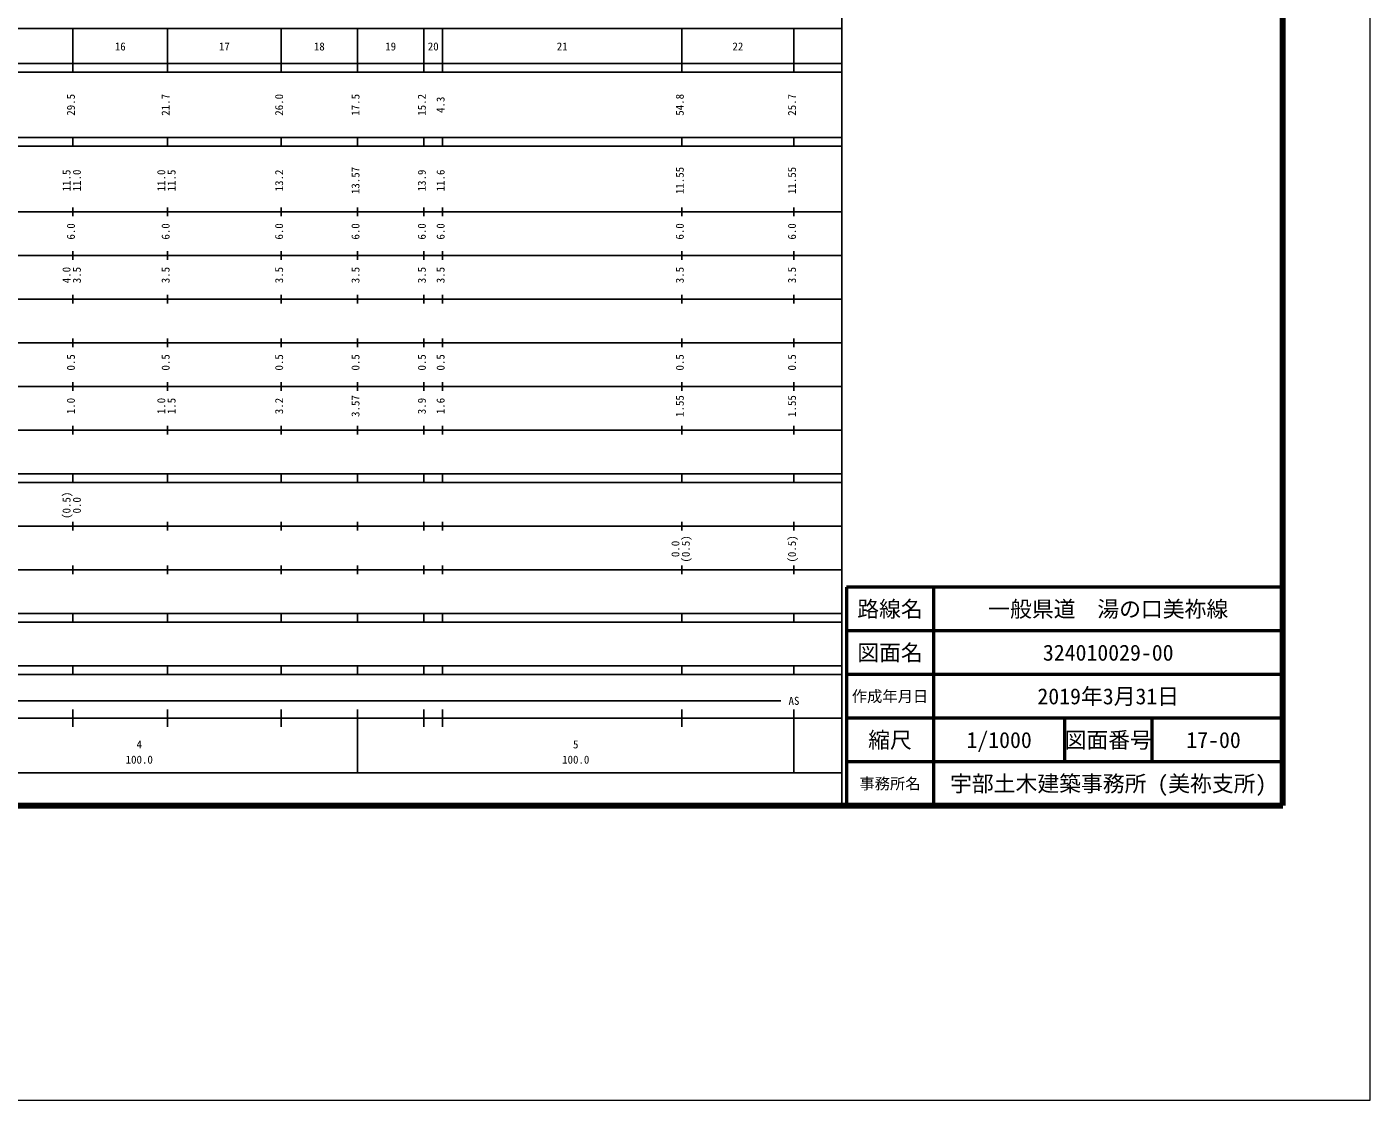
# Model space of a CAD drawing. Units: millimetres on the paper, enlarged 1000 times. Extents: x 0 to 700000, y -47500 to 447500.
# Drawn here: x 392253 to 700000, y -47500 to 198357 of the extents above; entities that cross this region are included whole.
import ezdxf
from ezdxf.enums import TextEntityAlignment as Align

# ---------------------------------------------------------------- set-up
doc = ezdxf.new("R2010")
doc.units = ezdxf.units.MM
doc.header["$LTSCALE"] = 1000
for name, color, linetype, lineweight in [('M-TTL-LINE', 7, 'Continuous', 50), ('S-TTL', 7, 'Continuous', 25), ('作業レイヤ1', 7, 'Continuous', 13)]:
    doc.layers.add(name, color=color, linetype=linetype, lineweight=lineweight)
doc.layers.add('M-TTL-TXT', color=7, linetype='Continuous')
doc.styles.add('ＭＳ ゴシック', font='')
doc.styles.get('ＭＳ ゴシック').set_extended_font_data('MS Gothic')

msp = doc.modelspace()

# ---------------------------------------------------------------- linework, layer by layer
at = {"layer": 'M-TTL-LINE'}
for p, q in [((600000, 70000), (600000, 20000)), ((630000, 40000), (630000, 30000)), ((650000, 40000), (650000, 30000))]:
    msp.add_line(p, q, dxfattribs=at)
at = {"layer": 'S-TTL', "color": 2, "lineweight": 140}
for p, q in [((680000, 20000), (680000, 380000)), ((40000, 20000), (680000, 20000))]:
    msp.add_line(p, q, dxfattribs=at)
at = {"layer": 'S-TTL'}
for p, q in [((579000, 20000), (579000, 370000)), ((68000, 198000), (579000, 198000)), ((402800, 188000), (402800, 198000)), ((424500, 188000), (424500, 198000)), ((450500, 188000), (450500, 198000)), ((468000, 188000), (468000, 198000)), ((483200, 188000), (483200, 198000)), ((487500, 188000), (487500, 198000)), ((542300, 188000), (542300, 198000)), ((568000, 188000), (568000, 198000)), ((40000, 190000), (579000, 190000)), ((40000, 188000), (579000, 188000)), ((40000, 173000), (579000, 173000)), ((402800, 171000), (402800, 173000)), ((424500, 171000), (424500, 173000)), ((450500, 171000), (450500, 173000)), ((468000, 171000), (468000, 173000)), ((483200, 171000), (483200, 173000)), ((487500, 171000), (487500, 173000)), ((542300, 171000), (542300, 173000)), ((568000, 171000), (568000, 173000)), ((40000, 171000), (579000, 171000)), ((402800, 155000), (402800, 157000)), ((424500, 155000), (424500, 157000)), ((450500, 155000), (450500, 157000)), ((468000, 155000), (468000, 157000)), ((483200, 155000), (483200, 157000)), ((487500, 155000), (487500, 157000)), ((542300, 155000), (542300, 157000)), ((568000, 155000), (568000, 157000)), ((40000, 156000), (579000, 156000)), ((46000, 146000), (579000, 146000)), ((402800, 145000), (402800, 147000)), ((424500, 145000), (424500, 147000)), ((450500, 145000), (450500, 147000)), ((468000, 145000), (468000, 147000)), ((483200, 145000), (483200, 147000)), ((487500, 145000), (487500, 147000)), ((542300, 145000), (542300, 147000)), ((568000, 145000), (568000, 147000)), ((52000, 136000), (579000, 136000)), ((402800, 135000), (402800, 137000)), ((424500, 135000), (424500, 137000)), ((450500, 135000), (450500, 137000)), ((468000, 135000), (468000, 137000)), ((483200, 135000), (483200, 137000)), ((487500, 135000), (487500, 137000)), ((542300, 135000), (542300, 137000)), ((568000, 135000), (568000, 137000)), ((402800, 125000), (402800, 127000)), ((424500, 125000), (424500, 127000)), ((450500, 125000), (450500, 127000)), ((468000, 125000), (468000, 127000)), ((483200, 125000), (483200, 127000)), ((487500, 125000), (487500, 127000)), ((542300, 125000), (542300, 127000)), ((568000, 125000), (568000, 127000)), ((46000, 126000), (579000, 126000)), ((402800, 115000), (402800, 117000)), ((424500, 115000), (424500, 117000)), ((450500, 115000), (450500, 117000)), ((468000, 115000), (468000, 117000)), ((483200, 115000), (483200, 117000)), ((487500, 115000), (487500, 117000)), ((542300, 115000), (542300, 117000)), ((568000, 115000), (568000, 117000)), ((52000, 116000), (579000, 116000)), ((46000, 106000), (579000, 106000)), ((402800, 105000), (402800, 107000)), ((424500, 105000), (424500, 107000)), ((450500, 105000), (450500, 107000)), ((468000, 105000), (468000, 107000)), ((483200, 105000), (483200, 107000)), ((487500, 105000), (487500, 107000)), ((542300, 105000), (542300, 107000)), ((568000, 105000), (568000, 107000)), ((40000, 96000), (579000, 96000)), ((402800, 94000), (402800, 96000)), ((424500, 94000), (424500, 96000)), ((450500, 94000), (450500, 96000)), ((468000, 94000), (468000, 96000)), ((483200, 94000), (483200, 96000)), ((487500, 94000), (487500, 96000)), ((542300, 94000), (542300, 96000)), ((568000, 94000), (568000, 96000)), ((40000, 94000), (579000, 94000)), ((49000, 84000), (579000, 84000)), ((402800, 83000), (402800, 85000)), ((424500, 83000), (424500, 85000)), ((450500, 83000), (450500, 85000)), ((468000, 83000), (468000, 85000)), ((483200, 83000), (483200, 85000)), ((487500, 83000), (487500, 85000)), ((542300, 83000), (542300, 85000)), ((568000, 83000), (568000, 85000)), ((40000, 74000), (579000, 74000)), ((402800, 73000), (402800, 75000)), ((424500, 73000), (424500, 75000)), ((450500, 73000), (450500, 75000)), ((468000, 73000), (468000, 75000)), ((483200, 73000), (483200, 75000)), ((487500, 73000), (487500, 75000)), ((542300, 73000), (542300, 75000)), ((568000, 73000), (568000, 75000)), ((40000, 64000), (579000, 64000)), ((40000, 62000), (579000, 62000)), ((402800, 62000), (402800, 64000)), ((424500, 62000), (424500, 64000)), ((450500, 62000), (450500, 64000)), ((468000, 62000), (468000, 64000)), ((483200, 62000), (483200, 64000)), ((487500, 62000), (487500, 64000)), ((542300, 62000), (542300, 64000)), ((568000, 62000), (568000, 64000)), ((40000, 52000), (579000, 52000)), ((40000, 50000), (579000, 50000)), ((402800, 50000), (402800, 52000)), ((424500, 50000), (424500, 52000)), ((450500, 50000), (450500, 52000)), ((468000, 50000), (468000, 52000)), ((483200, 50000), (483200, 52000)), ((487500, 50000), (487500, 52000)), ((542300, 50000), (542300, 52000)), ((568000, 50000), (568000, 52000)), ((71000, 44000), (565000, 44000)), ((402800, 38000), (402800, 42000)), ((424500, 38000), (424500, 42000)), ((450500, 38000), (450500, 42000)), ((468000, 27500), (468000, 42000)), ((483200, 38000), (483200, 42000)), ((487500, 38000), (487500, 42000)), ((542300, 38000), (542300, 42000)), ((568000, 27500), (568000, 42000)), ((40000, 40000), (579000, 40000)), ((68000, 27500), (579000, 27500))]:
    msp.add_line(p, q, dxfattribs=at)
at = {"layer": 'S-TTL', "color": 2, "lineweight": 50}
for p, q in [((680000, 70000), (580000, 70000)), ((580000, 70000), (580000, 20000))]:
    msp.add_line(p, q, dxfattribs=at)
at = {"layer": 'S-TTL', "lineweight": 50}
for p, q in [((680000, 60000), (580000, 60000)), ((680000, 50000), (580000, 50000)), ((680000, 40000), (580000, 40000)), ((680000, 30000), (580000, 30000))]:
    msp.add_line(p, q, dxfattribs=at)
at = {"layer": '作業レイヤ1'}
msp.add_lwpolyline([(0, -47500), (700000, -47500), (700000, 447500), (0, 447500)], close=True, dxfattribs=at)

# ---------------------------------------------------------------- texts
at = {"layer": 'M-TTL-TXT', "style": 'ＭＳ ゴシック'}
for s, height, p in [('路線名', 3666, (590000, 65000)), ('路線名', 3666, (590000, 65000)), ('一般県道\u3000湯の口美祢線', 3666, (640000, 65000)), ('図面名', 3666, (590000, 55000)), ('図面名', 3666, (590000, 55000)), ('324010029-00', 3666, (640000, 55000)), ('作成年月日', 2566, (590000, 45000)), ('作成年月日', 2566, (590000, 45000)), ('2019年3月31日', 3666, (640000, 45000)), ('縮尺', 3666, (590000, 35000)), ('縮尺', 3666, (590000, 35000)), ('1/1000', 3666, (615000, 35000)), ('図面番号', 3666, (640000, 35000)), ('図面番号', 3666, (640000, 35000)), ('17-00', 3666, (664125, 35000)), ('事務所名', 2566, (590000, 25000)), ('事務所名', 2566, (590000, 25000)), ('宇部土木建築事務所 (美祢支所)', 3666, (640000, 25000))]:
    msp.add_text(s, height=height, dxfattribs=at).set_placement(p, align=Align.MIDDLE_CENTER)
at = {"layer": 'S-TTL', "style": 'ＭＳ ゴシック'}
for s, p in [('16', (413650, 192405)), ('17', (437500, 192405)), ('18', (459250, 192405)), ('19', (475600, 192405)), ('20', (485350, 192405)), ('21', (514900, 192405)), ('22', (555150, 192405)), ('AS', (568000, 42500)), ('4', (418000, 32523)), ('5', (518000, 32523)), ('100.0', (418000, 29033)), ('100.0', (518000, 29033))]:
    msp.add_text(s, height=1833, dxfattribs=at).set_placement(p, align=Align.BOTTOM_CENTER)
for s, p in [('29.5', (403800, 180500)), ('21.7', (425500, 180500)), ('26.0', (451500, 180500)), ('17.5', (469000, 180500)), ('15.2', (484200, 180500)), ('4.3', (488500, 180500)), ('54.8', (543300, 180500)), ('25.7', (569000, 180500)), ('11.5', (402800, 163174)), ('11.0', (405170, 163174)), ('11.0', (424500, 163174)), ('11.5', (426870, 163174)), ('13.2', (451500, 163174)), ('13.57', (469000, 163174)), ('13.9', (484200, 163174)), ('11.6', (488500, 163174)), ('11.55', (543300, 163174)), ('11.55', (569000, 163174)), ('6.0', (403800, 151500)), ('6.0', (425500, 151500)), ('6.0', (451500, 151500)), ('6.0', (469000, 151500)), ('6.0', (484200, 151500)), ('6.0', (488500, 151500)), ('6.0', (543300, 151500)), ('6.0', (569000, 151500)), ('4.0', (402800, 141500)), ('3.5', (405170, 141500)), ('3.5', (425500, 141500)), ('3.5', (451500, 141500)), ('3.5', (469000, 141500)), ('3.5', (484200, 141500)), ('3.5', (488500, 141500)), ('3.5', (543300, 141500)), ('3.5', (569000, 141500)), ('0.5', (403800, 121500)), ('0.5', (425500, 121500)), ('0.5', (451500, 121500)), ('0.5', (469000, 121500)), ('0.5', (484200, 121500)), ('0.5', (488500, 121500)), ('0.5', (543300, 121500)), ('0.5', (569000, 121500)), ('1.0', (403800, 111500)), ('1.0', (424500, 111500)), ('1.5', (426870, 111500)), ('3.2', (451500, 111500)), ('3.57', (469000, 111500)), ('3.9', (484200, 111500)), ('1.6', (488500, 111500)), ('1.55', (543300, 111500)), ('1.55', (569000, 111500)), ('(0.5)', (402800, 88764)), ('0.0', (405170, 88764)), ('0.0', (542300, 78764)), ('(0.5)', (544670, 78764)), ('(0.5)', (569000, 78764))]:
    msp.add_text(s, height=1833, rotation=90, dxfattribs=at).set_placement(p, align=Align.BOTTOM_CENTER)

doc.saveas('drawing.dxf')
